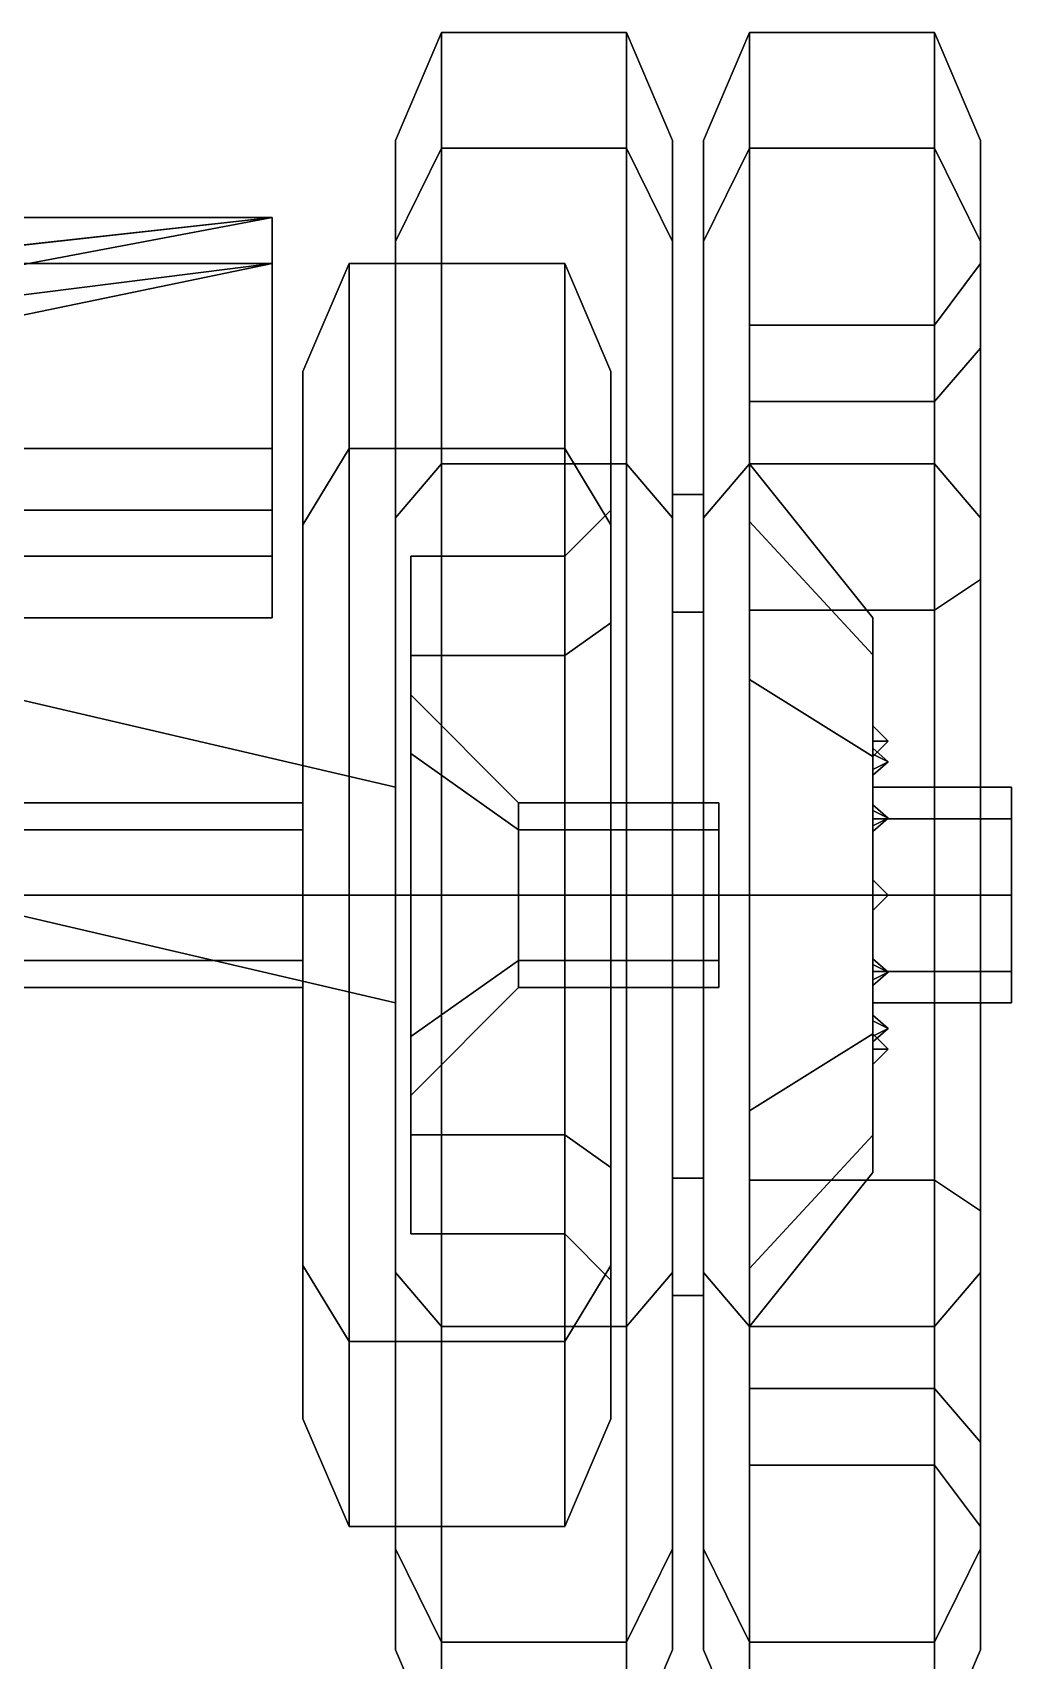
# Model space of a CAD drawing. Header units: millimetres. Extents: x -1.2 to 1.2, y -4.7 to 8.9.
# Drawn here: x 0.564 to 1.2, y -0.497 to 0.56 of the extents above; entities that cross this region are included whole.
import ezdxf

# ---------------------------------------------------------------- set-up
doc = ezdxf.new("R2010")
doc.units = ezdxf.units.MM
for name, color, linetype in [('limber', 6, 'Continuous'), ('limber_wheels', 2, 'Continuous'), ('turret', 2, 'Continuous'), ('wheels', 2, 'Continuous')]:
    doc.layers.add(name, color=color, linetype=linetype)

msp = doc.modelspace()

# ---------------------------------------------------------------- linework, layer by layer
for points in [[(0.8, 0.07, 0.6), (0.8, 0.07, 0.5), (0.5, 0.14, 0.5), (0.5, 0.14, 0.6)], [(0.8, 0.07, 0.5), (0.8, -0.07, 0.5), (0.5, 0, 0.5), (0.5, 0.14, 0.5)], [(0.5, 0.14, 0.6), (0.5, 0, 0.6), (0.8, -0.07, 0.6), (0.8, 0.07, 0.6)], [(0.8, 0.07, 0.41), (0.8, 0.07, 0.31), (0.5, 0.14, 0.31), (0.5, 0.14, 0.41)], [(0.8, 0.07, 0.31), (0.8, -0.07, 0.31), (0.5, 0, 0.31), (0.5, 0.14, 0.31)], [(0.5, 0.14, 0.41), (0.5, 0, 0.41), (0.8, -0.07, 0.41), (0.8, 0.07, 0.41)], [(0.8, -0.07, 0.6), (0.8, -0.07, 0.5), (0.8, 0.07, 0.5), (0.8, 0.07, 0.6)], [(0.8, -0.07, 0.41), (0.8, -0.07, 0.31), (0.8, 0.07, 0.31), (0.8, 0.07, 0.41)], [(0.5, 0, 0.6), (0.5, 0, 0.5), (0.8, -0.07, 0.5), (0.8, -0.07, 0.6)], [(0.5, 0, 0.41), (0.5, 0, 0.31), (0.8, -0.07, 0.31), (0.8, -0.07, 0.41)]]:
    msp.add_3dface(points)
at = {"layer": 'limber'}
for points in [[(0.74, 0.06, 0.41), (0.74, 0.0424, 0.3676), (-0.74, 0.0424, 0.3676), (-0.74, 0.06, 0.41)], [(0.74, 0.0424, 0.4524), (0.74, 0.06, 0.41), (0.55, 0.06, 0.41), (0.55, 0.0424, 0.4524)], [(0.74, 0.0424, 0.3676), (0.74, 0, 0.35), (-0.74, 0, 0.35), (-0.74, 0.0424, 0.3676)], [(0.74, 0, 0.47), (0.74, 0.0424, 0.4524), (0.55, 0.0424, 0.4524), (0.55, 0, 0.47)], [(0.74, 0, 0.35), (0.74, -0.0424, 0.3676), (-0.74, -0.0424, 0.3676), (-0.74, 0, 0.35)], [(0.74, -0.0424, 0.4524), (0.74, 0, 0.47), (0.55, 0, 0.47), (0.55, -0.0424, 0.4524)], [(0.74, -0.0424, 0.3676), (0.74, -0.06, 0.41), (-0.74, -0.06, 0.41), (-0.74, -0.0424, 0.3676)], [(0.74, -0.06, 0.41), (0.74, -0.0424, 0.4524), (0.55, -0.0424, 0.4524), (0.55, -0.06, 0.41)]]:
    msp.add_3dface(points, dxfattribs=at)
at = {"layer": 'limber_wheels'}
for points in [[(0.77, 0.2899, 0.6999), (0.77, 0.41, 0.41), (0.74, 0.34, 0.41), (0.74, 0.2404, 0.6504)], [(0.77, 0.41, 0.41), (0.77, 0.2899, 0.1201), (0.74, 0.2404, 0.1696), (0.74, 0.34, 0.41)], [(0.77, 0.41, 0.41), (0.77, 0.2899, 0.6999), (0.91, 0.2899, 0.6999), (0.91, 0.41, 0.41)], [(0.77, 0.2899, 0.1201), (0.77, 0.41, 0.41), (0.91, 0.41, 0.41), (0.91, 0.2899, 0.1201)], [(0.91, 0.41, 0.41), (0.91, 0.2899, 0.6999), (0.94, 0.2404, 0.6504), (0.94, 0.34, 0.41)], [(0.91, 0.2899, 0.1201), (0.91, 0.41, 0.41), (0.94, 0.34, 0.41), (0.94, 0.2404, 0.1696)], [(0.74, -0.34, 0.41), (0.74, 0.2404, 0.6504), (0.74, 0.34, 0.41), (0.74, -0.2404, 0.1696)], [(0.74, -0.2404, 0.1696), (0.74, 0.34, 0.41), (0.74, 0.2404, 0.1696), (0.74, 0, 0.07)], [(0.94, 0.34, 0.41), (0.94, 0.2404, 0.6504), (0.94, 0.1768, 0.5868), (0.94, 0.25, 0.41)], [(0.94, 0.2404, 0.1696), (0.94, 0.34, 0.41), (0.94, 0.25, 0.41), (0.94, 0.1768, 0.2332)], [(0.77, 0.2899, 0.1201), (0.77, 0), (0.74, 0, 0.07), (0.74, 0.2404, 0.1696)], [(0.77, 0, 0.82), (0.77, 0.2899, 0.6999), (0.74, 0.2404, 0.6504), (0.74, 0, 0.75)], [(0.77, 0), (0.77, 0.2899, 0.1201), (0.91, 0.2899, 0.1201), (0.91, 0)], [(0.77, 0.2899, 0.6999), (0.77, 0, 0.82), (0.91, 0, 0.82), (0.91, 0.2899, 0.6999)], [(0.91, 0), (0.91, 0.2899, 0.1201), (0.94, 0.2404, 0.1696), (0.94, 0, 0.07)], [(0.91, 0.2899, 0.6999), (0.91, 0, 0.82), (0.94, 0, 0.75), (0.94, 0.2404, 0.6504)], [(0.94, 0.25, 0.41), (0.94, 0.1768, 0.5868), (0.91, 0.1556, 0.5656), (0.91, 0.22, 0.41)], [(0.94, 0.1768, 0.2332), (0.94, 0.25, 0.41), (0.91, 0.22, 0.41), (0.91, 0.1556, 0.2544)], [(0.74, -0.2404, 0.6504), (0.74, 0, 0.75), (0.74, 0.2404, 0.6504), (0.74, -0.34, 0.41)], [(0.94, 0, 0.07), (0.94, 0.2404, 0.1696), (0.94, 0.1768, 0.2332), (0.94, 0, 0.16)], [(0.94, 0.2404, 0.6504), (0.94, 0, 0.75), (0.94, 0, 0.66), (0.94, 0.1768, 0.5868)], [(0.81, 0.0919, 0.5019), (0.81, 0.13, 0.41), (0.81, 0.22, 0.41), (0.81, 0.1556, 0.5656)], [(0.81, 0.1556, 0.5656), (0.81, 0.22, 0.41), (0.91, 0.22, 0.41), (0.91, 0.1556, 0.5656)], [(0.81, 0.13, 0.41), (0.81, 0.0919, 0.3181), (0.81, 0.1556, 0.2544), (0.81, 0.22, 0.41)], [(0.81, 0.22, 0.41), (0.81, 0.1556, 0.2544), (0.91, 0.1556, 0.2544), (0.91, 0.22, 0.41)], [(0.94, 0, 0.16), (0.94, 0.1768, 0.2332), (0.91, 0.1556, 0.2544), (0.91, 0, 0.19)], [(0.94, 0.1768, 0.5868), (0.94, 0, 0.66), (0.91, 0, 0.63), (0.91, 0.1556, 0.5656)], [(0.81, 0.0919, 0.3181), (0.81, 0, 0.28), (0.81, 0, 0.19), (0.81, 0.1556, 0.2544)], [(0.81, 0.1556, 0.2544), (0.81, 0, 0.19), (0.91, 0, 0.19), (0.91, 0.1556, 0.2544)], [(0.81, 0, 0.54), (0.81, 0.0919, 0.5019), (0.81, 0.1556, 0.5656), (0.81, 0, 0.63)], [(0.81, 0, 0.63), (0.81, 0.1556, 0.5656), (0.91, 0.1556, 0.5656), (0.91, 0, 0.63)], [(0.88, 0.0424, 0.4524), (0.88, 0.06, 0.41), (0.81, 0.13, 0.41), (0.81, 0.0919, 0.5019)], [(0.88, 0.06, 0.41), (0.88, 0.0424, 0.3676), (0.81, 0.0919, 0.3181), (0.81, 0.13, 0.41)], [(0.88, 0, 0.47), (0.88, 0.0424, 0.4524), (0.81, 0.0919, 0.5019), (0.81, 0, 0.54)], [(0.88, 0.0424, 0.3676), (0.88, 0, 0.35), (0.81, 0, 0.28), (0.81, 0.0919, 0.3181)], [(0.88, 0.06, 0.41), (0.88, 0.0424, 0.4524), (1.01, 0.0424, 0.4524), (1.01, 0.06, 0.41)], [(0.88, 0.0424, 0.3676), (0.88, 0.06, 0.41), (1.01, 0.06, 0.41), (1.01, 0.0424, 0.3676)], [(1.01, 0.06, 0.41), (1.01, 0.0424, 0.4524), (1.01, 0, 0.47), (1.01, 0.0424, 0.3676)], [(0.88, 0.0424, 0.4524), (0.88, 0, 0.47), (1.01, 0, 0.47), (1.01, 0.0424, 0.4524)], [(0.88, 0, 0.35), (0.88, 0.0424, 0.3676), (1.01, 0.0424, 0.3676), (1.01, 0, 0.35)], [(1.01, 0.0424, 0.3676), (1.01, 0, 0.47), (1.01, -0.0424, 0.4524), (1.01, 0, 0.35)], [(0.77, 0), (0.77, -0.2899, 0.1201), (0.74, -0.2404, 0.1696), (0.74, 0, 0.07)], [(0.77, -0.2899, 0.6999), (0.77, 0, 0.82), (0.74, 0, 0.75), (0.74, -0.2404, 0.6504)], [(0.77, -0.2899, 0.1201), (0.77, 0), (0.91, 0), (0.91, -0.2899, 0.1201)], [(0.77, 0, 0.82), (0.77, -0.2899, 0.6999), (0.91, -0.2899, 0.6999), (0.91, 0, 0.82)], [(0.88, -0.0424, 0.4524), (0.88, 0, 0.47), (0.81, 0, 0.54), (0.81, -0.0919, 0.5019)], [(0.81, 0, 0.28), (0.81, -0.0919, 0.3181), (0.81, -0.1556, 0.2544), (0.81, 0, 0.19)], [(0.88, 0, 0.35), (0.88, -0.0424, 0.3676), (0.81, -0.0919, 0.3181), (0.81, 0, 0.28)], [(0.81, 0, 0.19), (0.81, -0.1556, 0.2544), (0.91, -0.1556, 0.2544), (0.91, 0, 0.19)], [(0.81, -0.0919, 0.5019), (0.81, 0, 0.54), (0.81, 0, 0.63), (0.81, -0.1556, 0.5656)], [(0.81, -0.1556, 0.5656), (0.81, 0, 0.63), (0.91, 0, 0.63), (0.91, -0.1556, 0.5656)], [(0.88, 0, 0.47), (0.88, -0.0424, 0.4524), (1.01, -0.0424, 0.4524), (1.01, 0, 0.47)], [(0.88, -0.0424, 0.3676), (0.88, 0, 0.35), (1.01, 0, 0.35), (1.01, -0.0424, 0.3676)], [(0.91, -0.2899, 0.1201), (0.91, 0), (0.94, 0, 0.07), (0.94, -0.2404, 0.1696)], [(0.94, -0.1768, 0.2332), (0.94, 0, 0.16), (0.91, 0, 0.19), (0.91, -0.1556, 0.2544)], [(0.91, 0, 0.82), (0.91, -0.2899, 0.6999), (0.94, -0.2404, 0.6504), (0.94, 0, 0.75)], [(0.94, 0, 0.66), (0.94, -0.1768, 0.5868), (0.91, -0.1556, 0.5656), (0.91, 0, 0.63)], [(0.94, 0, 0.75), (0.94, -0.2404, 0.6504), (0.94, -0.1768, 0.5868), (0.94, 0, 0.66)], [(1.01, 0, 0.35), (1.01, -0.0424, 0.4524), (1.01, -0.06, 0.41), (1.01, -0.0424, 0.3676)], [(0.94, -0.2404, 0.1696), (0.94, 0, 0.07), (0.94, 0, 0.16), (0.94, -0.1768, 0.2332)], [(0.88, -0.06, 0.41), (0.88, -0.0424, 0.4524), (0.81, -0.0919, 0.5019), (0.81, -0.13, 0.41)], [(0.88, -0.0424, 0.3676), (0.88, -0.06, 0.41), (0.81, -0.13, 0.41), (0.81, -0.0919, 0.3181)], [(0.88, -0.0424, 0.4524), (0.88, -0.06, 0.41), (1.01, -0.06, 0.41), (1.01, -0.0424, 0.4524)], [(0.88, -0.06, 0.41), (0.88, -0.0424, 0.3676), (1.01, -0.0424, 0.3676), (1.01, -0.06, 0.41)], [(0.81, -0.13, 0.41), (0.81, -0.0919, 0.5019), (0.81, -0.1556, 0.5656), (0.81, -0.22, 0.41)], [(0.81, -0.0919, 0.3181), (0.81, -0.13, 0.41), (0.81, -0.22, 0.41), (0.81, -0.1556, 0.2544)], [(0.81, -0.22, 0.41), (0.81, -0.1556, 0.5656), (0.91, -0.1556, 0.5656), (0.91, -0.22, 0.41)], [(0.81, -0.1556, 0.2544), (0.81, -0.22, 0.41), (0.91, -0.22, 0.41), (0.91, -0.1556, 0.2544)], [(0.94, -0.1768, 0.5868), (0.94, -0.25, 0.41), (0.91, -0.22, 0.41), (0.91, -0.1556, 0.5656)], [(0.94, -0.25, 0.41), (0.94, -0.1768, 0.2332), (0.91, -0.1556, 0.2544), (0.91, -0.22, 0.41)], [(0.94, -0.2404, 0.6504), (0.94, -0.34, 0.41), (0.94, -0.25, 0.41), (0.94, -0.1768, 0.5868)], [(0.94, -0.34, 0.41), (0.94, -0.2404, 0.1696), (0.94, -0.1768, 0.2332), (0.94, -0.25, 0.41)], [(0.77, -0.41, 0.41), (0.77, -0.2899, 0.6999), (0.74, -0.2404, 0.6504), (0.74, -0.34, 0.41)], [(0.77, -0.2899, 0.1201), (0.77, -0.41, 0.41), (0.74, -0.34, 0.41), (0.74, -0.2404, 0.1696)], [(0.91, -0.2899, 0.6999), (0.91, -0.41, 0.41), (0.94, -0.34, 0.41), (0.94, -0.2404, 0.6504)], [(0.91, -0.41, 0.41), (0.91, -0.2899, 0.1201), (0.94, -0.2404, 0.1696), (0.94, -0.34, 0.41)], [(0.77, -0.2899, 0.6999), (0.77, -0.41, 0.41), (0.91, -0.41, 0.41), (0.91, -0.2899, 0.6999)], [(0.77, -0.41, 0.41), (0.77, -0.2899, 0.1201), (0.91, -0.2899, 0.1201), (0.91, -0.41, 0.41)]]:
    msp.add_3dface(points, dxfattribs=at)
at = {"layer": 'turret'}
for points in [[(-0.72, 0.44, 1.89), (-0.72, 0.41, 1.91), (0.72, 0.41, 1.91), (0.72, 0.44, 1.89)], [(0.72, 0.44, 1.89), (0.04, 0.365, 1.76), (-0.04, 0.365, 1.76), (-0.72, 0.44, 1.89)], [(0.72, 0.44, 1.89), (0.72, 0.44, 1.89), (0.14, 0.3304, 1.7), (0.04, 0.3643, 1.76)], [(0.72, 0.44, 1.89), (0.72, 0.29, 1.63), (0.2, 0.29, 1.63), (0.14, 0.3304, 1.7)], [(0.72, 0.41, 1.91), (0.72, 0.25, 1.63), (0.72, 0.29, 1.63), (0.72, 0.44, 1.89)], [(-0.72, 0.41, 1.91), (-0.04, 0.3243, 1.76), (0.04, 0.3243, 1.76), (0.72, 0.41, 1.91)], [(0.04, 0.3243, 1.76), (0.14, 0.29, 1.7), (0.72, 0.41, 1.91)], [(0.14, 0.29, 1.7), (0.2, 0.25, 1.63), (0.72, 0.25, 1.63), (0.72, 0.41, 1.91)], [(0.72, 0.29, 1.63), (0.72, 0.22, 1.39), (0.2, 0.22, 1.39), (0.2, 0.29, 1.63)], [(0.72, 0.25, 1.63), (0.72, 0.18, 1.39), (0.72, 0.22, 1.39), (0.72, 0.29, 1.63)], [(0.2, 0.25, 1.63), (0.2, 0.18, 1.39), (0.72, 0.18, 1.39), (0.72, 0.25, 1.63)], [(0.72, 0.22, 1.39), (0.31, 0.22, 1.32), (0.24, 0.22, 1.32), (0.2, 0.22, 1.39)], [(0.72, 0.22, 1.39), (0.72, 0.22, 0.94), (0.31, 0.22, 0.94), (0.31, 0.22, 1.32)], [(0.72, 0.22, 0.94), (0.72, 0.18, 0.94), (0.31, 0.18, 0.94), (0.31, 0.22, 0.94)], [(0.72, 0.18, 1.39), (0.72, 0.18, 0.94), (0.72, 0.22, 0.94), (0.72, 0.22, 1.39)], [(0.2, 0.18, 1.39), (0.24, 0.18, 1.3), (0.31, 0.18, 1.3), (0.72, 0.18, 1.39)], [(0.31, 0.18, 1.3), (0.31, 0.18, 0.94), (0.72, 0.18, 0.94), (0.72, 0.18, 1.39)]]:
    msp.add_3dface(points, dxfattribs=at)
at = {"layer": 'wheels'}
for points in [[(0.83, 0.485, 0.83), (0.83, 0.56, 0.55), (0.8, 0.49, 0.55), (0.8, 0.4244, 0.795)], [(0.83, 0.56, 0.55), (0.83, 0.485, 0.27), (0.8, 0.4244, 0.305), (0.8, 0.49, 0.55)], [(0.95, 0.485, 0.83), (0.95, 0.56, 0.55), (0.83, 0.56, 0.55), (0.83, 0.485, 0.83)], [(0.95, 0.56, 0.55), (0.95, 0.485, 0.27), (0.83, 0.485, 0.27), (0.83, 0.56, 0.55)], [(0.95, 0.56, 0.55), (0.95, 0.485, 0.83), (0.98, 0.4244, 0.795), (0.98, 0.49, 0.55)], [(0.95, 0.485, 0.27), (0.95, 0.56, 0.55), (0.98, 0.49, 0.55), (0.98, 0.4244, 0.305)], [(1.03, 0.485, 0.83), (1.03, 0.56, 0.55), (1, 0.49, 0.55), (1, 0.4244, 0.795)], [(1.03, 0.56, 0.55), (1.03, 0.485, 0.27), (1, 0.4244, 0.305), (1, 0.49, 0.55)], [(1.03, 0.56, 0.55), (1.03, 0.485, 0.83), (1.15, 0.485, 0.83), (1.15, 0.56, 0.55)], [(1.03, 0.485, 0.27), (1.03, 0.56, 0.55), (1.15, 0.56, 0.55), (1.15, 0.485, 0.27)], [(1.15, 0.56, 0.55), (1.15, 0.485, 0.83), (1.18, 0.4244, 0.795), (1.18, 0.49, 0.55)], [(1.15, 0.485, 0.27), (1.15, 0.56, 0.55), (1.18, 0.49, 0.55), (1.18, 0.4244, 0.305)], [(0.8, 0.49, 0.55), (0.8, -0.4244, 0.305), (0.8, -0.49, 0.55), (0.8, 0.4244, 0.795)], [(0.8, 0.4244, 0.305), (0.8, -0.245, 0.1256), (0.8, -0.4244, 0.305), (0.8, 0.49, 0.55)], [(0.98, 0.1838, 0.7338), (0.98, 0.26, 0.55), (0.98, 0.49, 0.55), (0.98, 0.4244, 0.795)], [(0.98, 0.26, 0.55), (0.98, 0.1838, 0.3662), (0.98, 0.4244, 0.305), (0.98, 0.49, 0.55)], [(1, 0.26, 0.55), (1, 0.1838, 0.7338), (1, 0.4244, 0.795), (1, 0.49, 0.55)], [(1, 0.1838, 0.3662), (1, 0.26, 0.55), (1, 0.49, 0.55), (1, 0.4244, 0.305)], [(1.18, 0.49, 0.55), (1.18, 0.4244, 0.795), (1.18, 0.3551, 0.755), (1.18, 0.41, 0.55)], [(1.18, 0.4244, 0.305), (1.18, 0.49, 0.55), (1.18, 0.41, 0.55), (1.18, 0.3551, 0.345)], [(0.83, 0.485, 0.27), (0.83, 0.28, 0.065), (0.8, 0.245, 0.1256), (0.8, 0.4244, 0.305)], [(0.83, 0.28, 1.035), (0.83, 0.485, 0.83), (0.8, 0.4244, 0.795), (0.8, 0.245, 0.9744)], [(0.95, 0.485, 0.27), (0.95, 0.28, 0.065), (0.83, 0.28, 0.065), (0.83, 0.485, 0.27)], [(0.95, 0.28, 1.035), (0.95, 0.485, 0.83), (0.83, 0.485, 0.83), (0.83, 0.28, 1.035)], [(0.95, 0.28, 0.065), (0.95, 0.485, 0.27), (0.98, 0.4244, 0.305), (0.98, 0.245, 0.1256)], [(0.95, 0.485, 0.83), (0.95, 0.28, 1.035), (0.98, 0.245, 0.9744), (0.98, 0.4244, 0.795)], [(1.03, 0.485, 0.27), (1.03, 0.28, 0.065), (1, 0.245, 0.1256), (1, 0.4244, 0.305)], [(1.03, 0.28, 1.035), (1.03, 0.485, 0.83), (1, 0.4244, 0.795), (1, 0.245, 0.9744)], [(1.03, 0.28, 0.065), (1.03, 0.485, 0.27), (1.15, 0.485, 0.27), (1.15, 0.28, 0.065)], [(1.03, 0.485, 0.83), (1.03, 0.28, 1.035), (1.15, 0.28, 1.035), (1.15, 0.485, 0.83)], [(1.15, 0.28, 0.065), (1.15, 0.485, 0.27), (1.18, 0.4244, 0.305), (1.18, 0.245, 0.1256)], [(1.15, 0.485, 0.83), (1.15, 0.28, 1.035), (1.18, 0.245, 0.9744), (1.18, 0.4244, 0.795)], [(0.8, 0.245, 0.1256), (0.8, 0, 0.06), (0.8, -0.245, 0.1256), (0.8, 0.4244, 0.305)], [(0.8, 0.4244, 0.795), (0.8, -0.49, 0.55), (0.8, -0.4244, 0.795), (0.8, 0.245, 0.9744)], [(0.98, 0.1838, 0.3662), (0.98, 0.1838, 0.3662), (0.98, 0.245, 0.1256), (0.98, 0.4244, 0.305)], [(0.98, 0.1838, 0.7338), (0.98, 0.1838, 0.7338), (0.98, 0.4244, 0.795), (0.98, 0.245, 0.9744)], [(1, 0.1838, 0.3662), (1, 0.1838, 0.3662), (1, 0.4244, 0.305), (1, 0.245, 0.1256)], [(1, 0.1838, 0.7338), (1, 0.1838, 0.7338), (1, 0.245, 0.9744), (1, 0.4244, 0.795)], [(1.18, 0.245, 0.1256), (1.18, 0.4244, 0.305), (1.18, 0.3551, 0.345), (1.18, 0.205, 0.1949)], [(1.18, 0.4244, 0.795), (1.18, 0.245, 0.9744), (1.18, 0.205, 0.9051), (1.18, 0.3551, 0.755)], [(1.18, 0.41, 0.55), (1.18, 0.3551, 0.755), (1.15, 0.3204, 0.735), (1.15, 0.37, 0.55)], [(1.18, 0.3551, 0.345), (1.18, 0.41, 0.55), (1.15, 0.37, 0.55), (1.15, 0.3204, 0.365)], [(1.03, 0.3204, 0.735), (1.03, 0.37, 0.55), (1.15, 0.37, 0.55), (1.15, 0.3204, 0.735)], [(1.03, 0.37, 0.55), (1.03, 0.3204, 0.735), (1.03, 0.2425, 0.69), (1.03, 0.28, 0.55)], [(1.03, 0.37, 0.55), (1.03, 0.3204, 0.365), (1.15, 0.3204, 0.365), (1.15, 0.37, 0.55)], [(1.03, 0.3204, 0.365), (1.03, 0.37, 0.55), (1.03, 0.28, 0.55), (1.03, 0.2425, 0.41)], [(1.18, 0.205, 0.1949), (1.18, 0.3551, 0.345), (1.15, 0.3204, 0.365), (1.15, 0.185, 0.2296)], [(1.18, 0.3551, 0.755), (1.18, 0.205, 0.9051), (1.15, 0.185, 0.8704), (1.15, 0.3204, 0.735)], [(1.03, 0.185, 0.2296), (1.03, 0.3204, 0.365), (1.03, 0.2425, 0.41), (1.03, 0.14, 0.3075)], [(1.03, 0.3204, 0.365), (1.03, 0.185, 0.2296), (1.15, 0.185, 0.2296), (1.15, 0.3204, 0.365)], [(1.03, 0.185, 0.8704), (1.03, 0.3204, 0.735), (1.15, 0.3204, 0.735), (1.15, 0.185, 0.8704)], [(1.03, 0.3204, 0.735), (1.03, 0.185, 0.8704), (1.03, 0.14, 0.7925), (1.03, 0.2425, 0.69)], [(0.83, 0.28, 0.065), (0.83, 0, -0.01), (0.8, 0, 0.06), (0.8, 0.245, 0.1256)], [(0.83, 0, 1.11), (0.83, 0.28, 1.035), (0.8, 0.245, 0.9744), (0.8, 0, 1.04)], [(0.95, 0.28, 0.065), (0.95, 0, -0.01), (0.83, 0, -0.01), (0.83, 0.28, 0.065)], [(0.95, 0, 1.11), (0.95, 0.28, 1.035), (0.83, 0.28, 1.035), (0.83, 0, 1.11)], [(0.95, 0, -0.01), (0.95, 0.28, 0.065), (0.98, 0.245, 0.1256), (0.98, 0, 0.06)], [(0.95, 0.28, 1.035), (0.95, 0, 1.11), (0.98, 0, 1.04), (0.98, 0.245, 0.9744)], [(1.03, 0.28, 0.065), (1.03, 0, -0.01), (1, 0, 0.06), (1, 0.245, 0.1256)], [(1.03, 0, 1.11), (1.03, 0.28, 1.035), (1, 0.245, 0.9744), (1, 0, 1.04)], [(1.03, 0, -0.01), (1.03, 0.28, 0.065), (1.15, 0.28, 0.065), (1.15, 0, -0.01)], [(1.03, 0.28, 0.55), (1.03, 0.2425, 0.69), (1.11, 0.1559, 0.64), (1.11, 0.18, 0.55)], [(1.03, 0.2425, 0.41), (1.03, 0.28, 0.55), (1.11, 0.18, 0.55), (1.11, 0.1559, 0.46)], [(1.03, 0.28, 1.035), (1.03, 0, 1.11), (1.15, 0, 1.11), (1.15, 0.28, 1.035)], [(1.15, 0, -0.01), (1.15, 0.28, 0.065), (1.18, 0.245, 0.1256), (1.18, 0, 0.06)], [(1.15, 0.28, 1.035), (1.15, 0, 1.11), (1.18, 0, 1.04), (1.18, 0.245, 0.9744)], [(0.98, 0.26, 0.55), (0.98, 0.1838, 0.7338), (1, 0.1838, 0.7338), (1, 0.26, 0.55)], [(0.98, 0.1838, 0.3662), (0.98, 0.26, 0.55), (1, 0.26, 0.55), (1, 0.1838, 0.3662)], [(0.8, 0.245, 0.9744), (0.8, -0.4244, 0.795), (0.8, -0.245, 0.9744), (0.8, 0, 1.04)], [(0.98, 0.1838, 0.3662), (0.98, 0, 0.29), (0.98, 0, 0.06), (0.98, 0.245, 0.1256)], [(0.98, 0, 0.81), (0.98, 0.1838, 0.7338), (0.98, 0.245, 0.9744), (0.98, 0, 1.04)], [(1, 0, 0.29), (1, 0.1838, 0.3662), (1, 0.245, 0.1256), (1, 0, 0.06)], [(1, 0.1838, 0.7338), (1, 0, 0.81), (1, 0, 1.04), (1, 0.245, 0.9744)], [(1.18, 0, 0.06), (1.18, 0.245, 0.1256), (1.18, 0.205, 0.1949), (1.18, 0, 0.14)], [(1.18, 0.245, 0.9744), (1.18, 0, 1.04), (1.18, 0, 0.96), (1.18, 0.205, 0.9051)], [(1.03, 0.2425, 0.69), (1.03, 0.14, 0.7925), (1.11, 0.09, 0.7059), (1.11, 0.1559, 0.64)], [(1.03, 0.14, 0.3075), (1.03, 0.2425, 0.41), (1.11, 0.1559, 0.46), (1.11, 0.09, 0.3941)], [(1.18, 0, 0.14), (1.18, 0.205, 0.1949), (1.15, 0.185, 0.2296), (1.15, 0, 0.18)], [(1.18, 0.205, 0.9051), (1.18, 0, 0.96), (1.15, 0, 0.92), (1.15, 0.185, 0.8704)], [(0.98, 0, 0.29), (0.98, 0.1838, 0.3662), (1, 0.1838, 0.3662), (1, 0, 0.29)], [(0.98, 0.1838, 0.7338), (0.98, 0, 0.81), (1, 0, 0.81), (1, 0.1838, 0.7338)], [(1.03, 0, 0.18), (1.03, 0.185, 0.2296), (1.03, 0.14, 0.3075), (1.03, 0, 0.27)], [(1.03, 0.185, 0.2296), (1.03, 0, 0.18), (1.15, 0, 0.18), (1.15, 0.185, 0.2296)], [(1.03, 0.185, 0.8704), (1.03, 0, 0.92), (1.03, 0, 0.83), (1.03, 0.14, 0.7925)], [(1.03, 0, 0.92), (1.03, 0.185, 0.8704), (1.15, 0.185, 0.8704), (1.15, 0, 0.92)], [(1.11, 0.18, 0.55), (1.11, 0.11, 0.55), (1.11, 0.1, 0.54), (1.11, 0.1559, 0.46)], [(1.11, 0.18, 0.55), (1.11, 0.18, 0.55), (1.11, 0.1, 0.56), (1.11, 0.11, 0.55)], [(1.11, 0.18, 0.55), (1.11, 0.1559, 0.64), (1.11, 0.0916, 0.5913), (1.11, 0.1, 0.56)], [(1.11, 0.1559, 0.64), (1.11, 0.09, 0.7059), (1.11, 0.0816, 0.6087), (1.11, 0.0953, 0.605)], [(1.11, 0.1559, 0.46), (1.11, 0.1559, 0.46), (1.11, 0.07, 0.55), (1.11, 0.0916, 0.5087)], [(1.11, 0.09, 0.55), (1.11, 0.07, 0.55), (1.11, 0.1559, 0.46), (1.11, 0.1, 0.54)], [(1.11, 0.09, 0.3941), (1.11, 0.1559, 0.46), (1.11, 0.0587, 0.4684), (1.11, 0.055, 0.4547)], [(1.11, 0.1559, 0.46), (1.11, 0.1559, 0.46), (1.11, 0.0495, 0.5005), (1.11, 0.0587, 0.4684)], [(1.11, 0.0816, 0.4913), (1.11, 0.0816, 0.4913), (1.11, 0.0495, 0.5005), (1.11, 0.1559, 0.46)], [(1.11, 0.1559, 0.46), (1.11, 0.1559, 0.46), (1.11, 0.0916, 0.5087), (1.11, 0.0953, 0.495)], [(1.11, 0.1559, 0.46), (1.11, 0.1559, 0.46), (1.11, 0.0953, 0.495), (1.11, 0.0816, 0.4913)], [(1.11, 0.1559, 0.64), (1.11, 0.1559, 0.64), (1.11, 0.0953, 0.605), (1.11, 0.0916, 0.5913)], [(1.03, 0, 0.27), (1.03, 0.14, 0.3075), (1.11, 0.09, 0.3941), (1.11, 0, 0.37)], [(1.03, 0.14, 0.7925), (1.03, 0, 0.83), (1.11, 0, 0.73), (1.11, 0.09, 0.7059)], [(1.11, 0.11, 0.55), (1.11, 0.1, 0.56), (1.12, 0.1, 0.55)], [(1.11, 0.1, 0.54), (1.11, 0.11, 0.55), (1.12, 0.1, 0.55)], [(1.11, 0.09, 0.55), (1.11, 0.1, 0.54), (1.12, 0.1, 0.55)], [(1.11, 0.1, 0.56), (1.11, 0.09, 0.55), (1.12, 0.1, 0.55)], [(1.11, 0.1, 0.56), (1.11, 0.0916, 0.5913), (1.11, 0.0779, 0.595), (1.11, 0.09, 0.55)], [(1.11, 0.0953, 0.495), (1.11, 0.0916, 0.5087), (1.12, 0.0866, 0.5)], [(1.11, 0.0816, 0.4913), (1.11, 0.0953, 0.495), (1.12, 0.0866, 0.5)], [(1.11, 0.0953, 0.605), (1.11, 0.0816, 0.6087), (1.12, 0.0866, 0.6)], [(1.11, 0.0916, 0.5913), (1.11, 0.0953, 0.605), (1.12, 0.0866, 0.6)], [(1.11, 0.0779, 0.505), (1.11, 0.0916, 0.5087), (1.11, 0.07, 0.55), (1.11, 0.0495, 0.5005)], [(1.11, 0.0916, 0.5087), (1.11, 0.0779, 0.505), (1.12, 0.0866, 0.5)], [(1.11, 0.0779, 0.595), (1.11, 0.0916, 0.5913), (1.12, 0.0866, 0.6)], [(1.11, 0, 0.73), (1.11, 0, 0.66), (1.11, 0.01, 0.65), (1.11, 0.09, 0.7059)], [(1.11, 0, 0.64), (1.11, 0, 0.62), (1.11, 0.09, 0.7059), (1.11, 0.01, 0.65)], [(1.11, 0.09, 0.7059), (1.11, 0.09, 0.7059), (1.11, 0.0495, 0.5995), (1.11, 0.0816, 0.6087)], [(1.11, 0.0587, 0.6316), (1.11, 0.0587, 0.6316), (1.11, 0.0495, 0.5995), (1.11, 0.09, 0.7059)], [(1.11, 0.09, 0.7059), (1.11, 0.09, 0.7059), (1.11, 0, 0.62), (1.11, 0.0413, 0.6416)], [(1.11, 0.09, 0.7059), (1.11, 0.09, 0.7059), (1.11, 0.0413, 0.6416), (1.11, 0.055, 0.6453)], [(1.11, 0.09, 0.7059), (1.11, 0.09, 0.7059), (1.11, 0.055, 0.6453), (1.11, 0.0587, 0.6316)], [(1.11, 0, 0.37), (1.11, 0.09, 0.3941), (1.11, 0.0413, 0.4584), (1.11, 0.01, 0.45)], [(1.11, 0.09, 0.3941), (1.11, 0.09, 0.3941), (1.11, 0.055, 0.4547), (1.11, 0.0413, 0.4584)], [(1.11, 0.09, 0.55), (1.11, 0.0779, 0.595), (1.11, 0.0495, 0.5995), (1.11, 0.07, 0.55)], [(1.11, 0.0779, 0.505), (1.11, 0.0816, 0.4913), (1.12, 0.0866, 0.5)], [(1.11, 0.0816, 0.6087), (1.11, 0.0779, 0.595), (1.12, 0.0866, 0.6)], [(1.11, 0.0779, 0.505), (1.11, 0.0779, 0.505), (1.11, 0.0495, 0.5005), (1.11, 0.0816, 0.4913)], [(1.11, 0.0816, 0.6087), (1.11, 0.0816, 0.6087), (1.11, 0.0495, 0.5995), (1.11, 0.0779, 0.595)], [(1.11, 0.0495, 0.5005), (1.11, 0.07, 0.55), (1.2, 0.07, 0.55), (1.2, 0.0495, 0.5005)], [(1.11, 0.07, 0.55), (1.11, 0.0495, 0.5995), (1.2, 0.0495, 0.5995), (1.2, 0.07, 0.55)], [(1.2, 0, 0.48), (1.2, 0.0495, 0.5005), (1.2, 0.07, 0.55), (1.2, -0.0495, 0.5005)], [(1.2, -0.0495, 0.5005), (1.2, 0.07, 0.55), (1.2, 0.0495, 0.5995), (1.2, -0.07, 0.55)], [(1.11, 0.0587, 0.4684), (1.11, 0.045, 0.4721), (1.12, 0.05, 0.4634)], [(1.11, 0.055, 0.4547), (1.11, 0.0587, 0.4684), (1.12, 0.05, 0.4634)], [(1.11, 0.0587, 0.4684), (1.11, 0.0587, 0.4684), (1.11, 0.0495, 0.5005), (1.11, 0.045, 0.4721)], [(1.11, 0.045, 0.6279), (1.11, 0.0587, 0.6316), (1.12, 0.05, 0.6366)], [(1.11, 0.0587, 0.6316), (1.11, 0.055, 0.6453), (1.12, 0.05, 0.6366)], [(1.11, 0.045, 0.6279), (1.11, 0.045, 0.6279), (1.11, 0.0495, 0.5995), (1.11, 0.0587, 0.6316)], [(1.11, 0.0413, 0.4584), (1.11, 0.055, 0.4547), (1.12, 0.05, 0.4634)], [(1.11, 0.055, 0.6453), (1.11, 0.0413, 0.6416), (1.12, 0.05, 0.6366)], [(1.11, 0.045, 0.4721), (1.11, 0.0413, 0.4584), (1.12, 0.05, 0.4634)], [(1.11, 0.0413, 0.6416), (1.11, 0.045, 0.6279), (1.12, 0.05, 0.6366)], [(1.11, 0, 0.48), (1.11, 0.0495, 0.5005), (1.2, 0.0495, 0.5005), (1.2, 0, 0.48)], [(1.11, 0, 0.46), (1.11, 0.045, 0.4721), (1.11, 0.0495, 0.5005), (1.11, 0, 0.48)], [(1.11, 0.0495, 0.5995), (1.11, 0, 0.62), (1.2, 0, 0.62), (1.2, 0.0495, 0.5995)], [(1.11, 0.045, 0.6279), (1.11, 0.0413, 0.6416), (1.11, 0, 0.62), (1.11, 0.0495, 0.5995)], [(1.11, 0.01, 0.45), (1.11, 0.0413, 0.4584), (1.11, 0.045, 0.4721), (1.11, 0, 0.46)], [(1.2, -0.07, 0.55), (1.2, 0.0495, 0.5995), (1.2, 0, 0.62), (1.2, -0.0495, 0.5995)], [(0.83, 0, -0.01), (0.83, -0.28, 0.065), (0.8, -0.245, 0.1256), (0.8, 0, 0.06)], [(0.83, -0.28, 1.035), (0.83, 0, 1.11), (0.8, 0, 1.04), (0.8, -0.245, 0.9744)], [(0.95, 0, -0.01), (0.95, -0.28, 0.065), (0.83, -0.28, 0.065), (0.83, 0, -0.01)], [(0.95, -0.28, 1.035), (0.95, 0, 1.11), (0.83, 0, 1.11), (0.83, -0.28, 1.035)], [(0.95, -0.28, 0.065), (0.95, 0, -0.01), (0.98, 0, 0.06), (0.98, -0.245, 0.1256)], [(0.95, 0, 1.11), (0.95, -0.28, 1.035), (0.98, -0.245, 0.9744), (0.98, 0, 1.04)], [(0.98, 0, 0.29), (0.98, -0.1838, 0.3662), (0.98, -0.245, 0.1256), (0.98, 0, 0.06)], [(0.98, -0.1838, 0.3662), (0.98, 0, 0.29), (1, 0, 0.29), (1, -0.1838, 0.3662)], [(0.98, -0.1838, 0.7338), (0.98, 0, 0.81), (0.98, 0, 1.04), (0.98, -0.245, 0.9744)], [(0.98, 0, 0.81), (0.98, -0.1838, 0.7338), (1, -0.1838, 0.7338), (1, 0, 0.81)], [(1.03, 0, -0.01), (1.03, -0.28, 0.065), (1, -0.245, 0.1256), (1, 0, 0.06)], [(1, -0.1838, 0.3662), (1, 0, 0.29), (1, 0, 0.06), (1, -0.245, 0.1256)], [(1, 0, 0.81), (1, -0.1838, 0.7338), (1, -0.245, 0.9744), (1, 0, 1.04)], [(1.03, -0.28, 1.035), (1.03, 0, 1.11), (1, 0, 1.04), (1, -0.245, 0.9744)], [(1.03, -0.28, 0.065), (1.03, 0, -0.01), (1.15, 0, -0.01), (1.15, -0.28, 0.065)], [(1.03, -0.14, 0.3075), (1.03, 0, 0.27), (1.11, 0, 0.37), (1.11, -0.09, 0.3941)], [(1.03, -0.185, 0.2296), (1.03, 0, 0.18), (1.03, 0, 0.27), (1.03, -0.14, 0.3075)], [(1.03, 0, 0.18), (1.03, -0.185, 0.2296), (1.15, -0.185, 0.2296), (1.15, 0, 0.18)], [(1.03, 0, 0.83), (1.03, -0.14, 0.7925), (1.11, -0.09, 0.7059), (1.11, 0, 0.73)], [(1.03, 0, 0.92), (1.03, -0.185, 0.8704), (1.03, -0.14, 0.7925), (1.03, 0, 0.83)], [(1.03, -0.185, 0.8704), (1.03, 0, 0.92), (1.15, 0, 0.92), (1.15, -0.185, 0.8704)], [(1.03, 0, 1.11), (1.03, -0.28, 1.035), (1.15, -0.28, 1.035), (1.15, 0, 1.11)], [(1.11, 0, 0.37), (1.11, 0, 0.37), (1.11, 0.01, 0.45), (1.11, 0, 0.44)], [(1.11, 0.01, 0.45), (1.11, 0, 0.46), (1.12, 0, 0.45)], [(1.11, 0, 0.44), (1.11, 0.01, 0.45), (1.12, 0, 0.45)], [(1.11, 0.01, 0.65), (1.11, 0, 0.66), (1.12, 0, 0.65)], [(1.11, 0, 0.64), (1.11, 0.01, 0.65), (1.12, 0, 0.65)], [(1.11, 0, 0.73), (1.11, -0.09, 0.7059), (1.11, -0.0413, 0.6416), (1.11, -0.01, 0.65)], [(1.11, 0, 0.73), (1.11, 0, 0.73), (1.11, -0.01, 0.65), (1.11, 0, 0.66)], [(1.11, 0, 0.37), (1.11, 0, 0.44), (1.11, -0.01, 0.45), (1.11, -0.09, 0.3941)], [(1.11, -0.0495, 0.5005), (1.11, 0, 0.48), (1.2, 0, 0.48), (1.2, -0.0495, 0.5005)], [(1.11, 0, 0.46), (1.11, -0.01, 0.45), (1.12, 0, 0.45)], [(1.11, -0.01, 0.45), (1.11, 0, 0.44), (1.12, 0, 0.45)], [(1.11, -0.045, 0.4721), (1.11, -0.0413, 0.4584), (1.11, 0, 0.48), (1.11, -0.0495, 0.5005)], [(1.11, -0.09, 0.3941), (1.11, -0.09, 0.3941), (1.11, 0, 0.48), (1.11, -0.0413, 0.4584)], [(1.11, 0, 0.46), (1.11, 0, 0.48), (1.11, -0.09, 0.3941), (1.11, -0.01, 0.45)], [(1.11, 0, 0.62), (1.11, -0.0495, 0.5995), (1.2, -0.0495, 0.5995), (1.2, 0, 0.62)], [(1.11, 0, 0.66), (1.11, -0.01, 0.65), (1.12, 0, 0.65)], [(1.11, -0.01, 0.65), (1.11, 0, 0.64), (1.12, 0, 0.65)], [(1.11, -0.01, 0.65), (1.11, -0.0413, 0.6416), (1.11, -0.045, 0.6279), (1.11, 0, 0.64)], [(1.11, 0, 0.64), (1.11, -0.045, 0.6279), (1.11, -0.0495, 0.5995), (1.11, 0, 0.62)], [(1.15, -0.28, 0.065), (1.15, 0, -0.01), (1.18, 0, 0.06), (1.18, -0.245, 0.1256)], [(1.18, -0.205, 0.1949), (1.18, 0, 0.14), (1.15, 0, 0.18), (1.15, -0.185, 0.2296)], [(1.18, 0, 0.96), (1.18, -0.205, 0.9051), (1.15, -0.185, 0.8704), (1.15, 0, 0.92)], [(1.15, 0, 1.11), (1.15, -0.28, 1.035), (1.18, -0.245, 0.9744), (1.18, 0, 1.04)], [(1.18, -0.245, 0.1256), (1.18, 0, 0.06), (1.18, 0, 0.14), (1.18, -0.205, 0.1949)], [(1.18, 0, 1.04), (1.18, -0.245, 0.9744), (1.18, -0.205, 0.9051), (1.18, 0, 0.96)], [(1.11, -0.09, 0.7059), (1.11, -0.09, 0.7059), (1.11, -0.055, 0.6453), (1.11, -0.0413, 0.6416)], [(1.11, -0.0413, 0.4584), (1.11, -0.045, 0.4721), (1.12, -0.05, 0.4634)], [(1.11, -0.055, 0.4547), (1.11, -0.0413, 0.4584), (1.12, -0.05, 0.4634)], [(1.11, -0.09, 0.3941), (1.11, -0.09, 0.3941), (1.11, -0.0413, 0.4584), (1.11, -0.055, 0.4547)], [(1.11, -0.045, 0.6279), (1.11, -0.0413, 0.6416), (1.12, -0.05, 0.6366)], [(1.11, -0.0413, 0.6416), (1.11, -0.055, 0.6453), (1.12, -0.05, 0.6366)], [(1.11, -0.045, 0.4721), (1.11, -0.0587, 0.4684), (1.12, -0.05, 0.4634)], [(1.11, -0.045, 0.4721), (1.11, -0.045, 0.4721), (1.11, -0.0495, 0.5005), (1.11, -0.0587, 0.4684)], [(1.11, -0.0587, 0.6316), (1.11, -0.045, 0.6279), (1.12, -0.05, 0.6366)], [(1.11, -0.0587, 0.6316), (1.11, -0.0587, 0.6316), (1.11, -0.0495, 0.5995), (1.11, -0.045, 0.6279)], [(1.11, -0.07, 0.55), (1.11, -0.0495, 0.5005), (1.2, -0.0495, 0.5005), (1.2, -0.07, 0.55)], [(1.11, -0.09, 0.55), (1.11, -0.0779, 0.505), (1.11, -0.0495, 0.5005), (1.11, -0.07, 0.55)], [(1.11, -0.09, 0.3941), (1.11, -0.09, 0.3941), (1.11, -0.0495, 0.5005), (1.11, -0.0816, 0.4913)], [(1.11, -0.0816, 0.4913), (1.11, -0.0816, 0.4913), (1.11, -0.0495, 0.5005), (1.11, -0.0779, 0.505)], [(1.11, -0.0587, 0.4684), (1.11, -0.0587, 0.4684), (1.11, -0.0495, 0.5005), (1.11, -0.09, 0.3941)], [(1.11, -0.0495, 0.5995), (1.11, -0.07, 0.55), (1.2, -0.07, 0.55), (1.2, -0.0495, 0.5995)], [(1.11, -0.1559, 0.64), (1.11, -0.1559, 0.64), (1.11, -0.0495, 0.5995), (1.11, -0.0587, 0.6316)], [(1.11, -0.0779, 0.595), (1.11, -0.0916, 0.5913), (1.11, -0.07, 0.55), (1.11, -0.0495, 0.5995)], [(1.11, -0.0779, 0.595), (1.11, -0.0779, 0.595), (1.11, -0.0495, 0.5995), (1.11, -0.0816, 0.6087)], [(1.11, -0.0816, 0.6087), (1.11, -0.0816, 0.6087), (1.11, -0.0495, 0.5995), (1.11, -0.1559, 0.64)], [(1.11, -0.0587, 0.4684), (1.11, -0.055, 0.4547), (1.12, -0.05, 0.4634)], [(1.11, -0.055, 0.6453), (1.11, -0.0587, 0.6316), (1.12, -0.05, 0.6366)], [(1.11, -0.09, 0.7059), (1.11, -0.1559, 0.64), (1.11, -0.0587, 0.6316), (1.11, -0.055, 0.6453)], [(1.11, -0.09, 0.3941), (1.11, -0.09, 0.3941), (1.11, -0.055, 0.4547), (1.11, -0.0587, 0.4684)], [(1.11, -0.1559, 0.64), (1.11, -0.1559, 0.64), (1.11, -0.07, 0.55), (1.11, -0.0916, 0.5913)], [(1.11, -0.09, 0.55), (1.11, -0.07, 0.55), (1.11, -0.1559, 0.64), (1.11, -0.1, 0.56)], [(1.11, -0.1, 0.54), (1.11, -0.0916, 0.5087), (1.11, -0.0779, 0.505), (1.11, -0.09, 0.55)], [(1.11, -0.0779, 0.505), (1.11, -0.0916, 0.5087), (1.12, -0.0866, 0.5)], [(1.11, -0.0816, 0.4913), (1.11, -0.0779, 0.505), (1.12, -0.0866, 0.5)], [(1.11, -0.0779, 0.595), (1.11, -0.0816, 0.6087), (1.12, -0.0866, 0.6)], [(1.11, -0.0916, 0.5913), (1.11, -0.0779, 0.595), (1.12, -0.0866, 0.6)], [(1.11, -0.0953, 0.495), (1.11, -0.0816, 0.4913), (1.12, -0.0866, 0.5)], [(1.11, -0.1559, 0.46), (1.11, -0.09, 0.3941), (1.11, -0.0816, 0.4913), (1.11, -0.0953, 0.495)], [(1.11, -0.0816, 0.6087), (1.11, -0.0953, 0.605), (1.12, -0.0866, 0.6)], [(1.11, -0.1559, 0.64), (1.11, -0.1559, 0.64), (1.11, -0.0953, 0.605), (1.11, -0.0816, 0.6087)], [(1.03, -0.14, 0.7925), (1.03, -0.2425, 0.69), (1.11, -0.1559, 0.64), (1.11, -0.09, 0.7059)], [(1.03, -0.2425, 0.41), (1.03, -0.14, 0.3075), (1.11, -0.09, 0.3941), (1.11, -0.1559, 0.46)], [(1.11, -0.0916, 0.5087), (1.11, -0.0953, 0.495), (1.12, -0.0866, 0.5)], [(1.11, -0.0953, 0.605), (1.11, -0.0916, 0.5913), (1.12, -0.0866, 0.6)], [(1.11, -0.09, 0.55), (1.11, -0.1, 0.56), (1.12, -0.1, 0.55)], [(1.11, -0.1, 0.54), (1.11, -0.09, 0.55), (1.12, -0.1, 0.55)], [(1.11, -0.18, 0.55), (1.11, -0.1559, 0.46), (1.11, -0.0916, 0.5087), (1.11, -0.1, 0.54)], [(1.11, -0.1559, 0.46), (1.11, -0.1559, 0.46), (1.11, -0.0953, 0.495), (1.11, -0.0916, 0.5087)], [(1.11, -0.1559, 0.64), (1.11, -0.1559, 0.64), (1.11, -0.0916, 0.5913), (1.11, -0.0953, 0.605)], [(1.11, -0.11, 0.55), (1.11, -0.1, 0.54), (1.12, -0.1, 0.55)], [(1.11, -0.1, 0.56), (1.11, -0.11, 0.55), (1.12, -0.1, 0.55)], [(1.11, -0.18, 0.55), (1.11, -0.11, 0.55), (1.11, -0.1, 0.56), (1.11, -0.1559, 0.64)], [(1.11, -0.18, 0.55), (1.11, -0.18, 0.55), (1.11, -0.1, 0.54), (1.11, -0.11, 0.55)], [(1.03, -0.3204, 0.365), (1.03, -0.185, 0.2296), (1.03, -0.14, 0.3075), (1.03, -0.2425, 0.41)], [(1.03, -0.185, 0.8704), (1.03, -0.3204, 0.735), (1.03, -0.2425, 0.69), (1.03, -0.14, 0.7925)], [(1.03, -0.2425, 0.69), (1.03, -0.28, 0.55), (1.11, -0.18, 0.55), (1.11, -0.1559, 0.64)], [(1.03, -0.28, 0.55), (1.03, -0.2425, 0.41), (1.11, -0.1559, 0.46), (1.11, -0.18, 0.55)], [(0.98, -0.1838, 0.7338), (0.98, -0.26, 0.55), (1, -0.26, 0.55), (1, -0.1838, 0.7338)], [(0.98, -0.26, 0.55), (0.98, -0.1838, 0.7338), (0.98, -0.4244, 0.795), (0.98, -0.49, 0.55)], [(0.98, -0.26, 0.55), (0.98, -0.1838, 0.3662), (1, -0.1838, 0.3662), (1, -0.26, 0.55)], [(0.98, -0.1838, 0.3662), (0.98, -0.26, 0.55), (0.98, -0.49, 0.55), (0.98, -0.4244, 0.305)], [(0.98, -0.1838, 0.3662), (0.98, -0.1838, 0.3662), (0.98, -0.4244, 0.305), (0.98, -0.245, 0.1256)], [(0.98, -0.1838, 0.7338), (0.98, -0.1838, 0.7338), (0.98, -0.245, 0.9744), (0.98, -0.4244, 0.795)], [(1, -0.1838, 0.7338), (1, -0.26, 0.55), (1, -0.49, 0.55), (1, -0.4244, 0.795)], [(1, -0.26, 0.55), (1, -0.1838, 0.3662), (1, -0.4244, 0.305), (1, -0.49, 0.55)], [(1, -0.1838, 0.3662), (1, -0.1838, 0.3662), (1, -0.245, 0.1256), (1, -0.4244, 0.305)], [(1, -0.1838, 0.7338), (1, -0.1838, 0.7338), (1, -0.4244, 0.795), (1, -0.245, 0.9744)], [(1.03, -0.185, 0.2296), (1.03, -0.3204, 0.365), (1.15, -0.3204, 0.365), (1.15, -0.185, 0.2296)], [(1.03, -0.3204, 0.735), (1.03, -0.185, 0.8704), (1.15, -0.185, 0.8704), (1.15, -0.3204, 0.735)], [(1.18, -0.3551, 0.345), (1.18, -0.205, 0.1949), (1.15, -0.185, 0.2296), (1.15, -0.3204, 0.365)], [(1.18, -0.205, 0.9051), (1.18, -0.3551, 0.755), (1.15, -0.3204, 0.735), (1.15, -0.185, 0.8704)], [(1.18, -0.4244, 0.305), (1.18, -0.245, 0.1256), (1.18, -0.205, 0.1949), (1.18, -0.3551, 0.345)], [(1.18, -0.245, 0.9744), (1.18, -0.4244, 0.795), (1.18, -0.3551, 0.755), (1.18, -0.205, 0.9051)], [(1.03, -0.3204, 0.735), (1.03, -0.37, 0.55), (1.03, -0.28, 0.55), (1.03, -0.2425, 0.69)], [(1.03, -0.37, 0.55), (1.03, -0.3204, 0.365), (1.03, -0.2425, 0.41), (1.03, -0.28, 0.55)], [(0.83, -0.28, 0.065), (0.83, -0.485, 0.27), (0.8, -0.4244, 0.305), (0.8, -0.245, 0.1256)], [(0.83, -0.485, 0.83), (0.83, -0.28, 1.035), (0.8, -0.245, 0.9744), (0.8, -0.4244, 0.795)], [(0.95, -0.485, 0.27), (0.95, -0.28, 0.065), (0.98, -0.245, 0.1256), (0.98, -0.4244, 0.305)], [(0.95, -0.28, 1.035), (0.95, -0.485, 0.83), (0.98, -0.4244, 0.795), (0.98, -0.245, 0.9744)], [(1.03, -0.28, 0.065), (1.03, -0.485, 0.27), (1, -0.4244, 0.305), (1, -0.245, 0.1256)], [(1.03, -0.485, 0.83), (1.03, -0.28, 1.035), (1, -0.245, 0.9744), (1, -0.4244, 0.795)], [(1.15, -0.485, 0.27), (1.15, -0.28, 0.065), (1.18, -0.245, 0.1256), (1.18, -0.4244, 0.305)], [(1.15, -0.28, 1.035), (1.15, -0.485, 0.83), (1.18, -0.4244, 0.795), (1.18, -0.245, 0.9744)], [(0.95, -0.28, 0.065), (0.95, -0.485, 0.27), (0.83, -0.485, 0.27), (0.83, -0.28, 0.065)], [(0.95, -0.485, 0.83), (0.95, -0.28, 1.035), (0.83, -0.28, 1.035), (0.83, -0.485, 0.83)], [(1.03, -0.485, 0.27), (1.03, -0.28, 0.065), (1.15, -0.28, 0.065), (1.15, -0.485, 0.27)], [(1.03, -0.28, 1.035), (1.03, -0.485, 0.83), (1.15, -0.485, 0.83), (1.15, -0.28, 1.035)], [(1.03, -0.37, 0.55), (1.03, -0.3204, 0.735), (1.15, -0.3204, 0.735), (1.15, -0.37, 0.55)], [(1.03, -0.3204, 0.365), (1.03, -0.37, 0.55), (1.15, -0.37, 0.55), (1.15, -0.3204, 0.365)], [(1.18, -0.3551, 0.755), (1.18, -0.41, 0.55), (1.15, -0.37, 0.55), (1.15, -0.3204, 0.735)], [(1.18, -0.41, 0.55), (1.18, -0.3551, 0.345), (1.15, -0.3204, 0.365), (1.15, -0.37, 0.55)], [(1.18, -0.4244, 0.795), (1.18, -0.49, 0.55), (1.18, -0.41, 0.55), (1.18, -0.3551, 0.755)], [(1.18, -0.49, 0.55), (1.18, -0.4244, 0.305), (1.18, -0.3551, 0.345), (1.18, -0.41, 0.55)], [(0.83, -0.56, 0.55), (0.83, -0.485, 0.83), (0.8, -0.4244, 0.795), (0.8, -0.49, 0.55)], [(0.83, -0.485, 0.27), (0.83, -0.56, 0.55), (0.8, -0.49, 0.55), (0.8, -0.4244, 0.305)], [(0.95, -0.485, 0.83), (0.95, -0.56, 0.55), (0.98, -0.49, 0.55), (0.98, -0.4244, 0.795)], [(0.95, -0.56, 0.55), (0.95, -0.485, 0.27), (0.98, -0.4244, 0.305), (0.98, -0.49, 0.55)], [(1.03, -0.56, 0.55), (1.03, -0.485, 0.83), (1, -0.4244, 0.795), (1, -0.49, 0.55)], [(1.03, -0.485, 0.27), (1.03, -0.56, 0.55), (1, -0.49, 0.55), (1, -0.4244, 0.305)], [(1.15, -0.485, 0.83), (1.15, -0.56, 0.55), (1.18, -0.49, 0.55), (1.18, -0.4244, 0.795)], [(1.15, -0.56, 0.55), (1.15, -0.485, 0.27), (1.18, -0.4244, 0.305), (1.18, -0.49, 0.55)], [(0.95, -0.56, 0.55), (0.95, -0.485, 0.83), (0.83, -0.485, 0.83), (0.83, -0.56, 0.55)], [(0.95, -0.485, 0.27), (0.95, -0.56, 0.55), (0.83, -0.56, 0.55), (0.83, -0.485, 0.27)], [(1.03, -0.485, 0.83), (1.03, -0.56, 0.55), (1.15, -0.56, 0.55), (1.15, -0.485, 0.83)], [(1.03, -0.56, 0.55), (1.03, -0.485, 0.27), (1.15, -0.485, 0.27), (1.15, -0.56, 0.55)]]:
    msp.add_3dface(points, dxfattribs=at)

doc.saveas('drawing.dxf')
